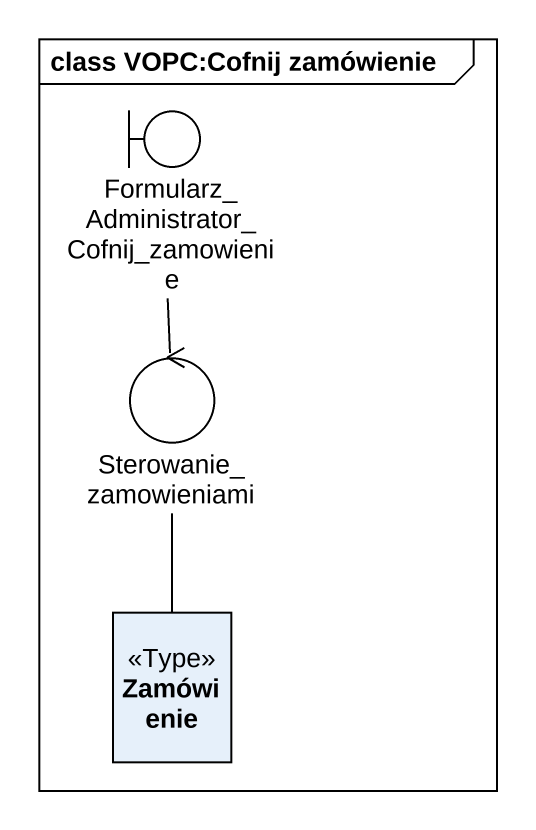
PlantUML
@startuml
mainframe class VOPC:Cofnij zamówienie
allowmixing
hide circle
hide empty members
boundary "Formularz_Administrator_Cofnij_zamowienie" as Formularz_Administrator
control Sterowanie_zamowieniami
class Zamówienie <<Type>>
Sterowanie_zamowieniami -up- Formularz_Administrator
Zamówienie -up- Sterowanie_zamowieniami
@enduml
